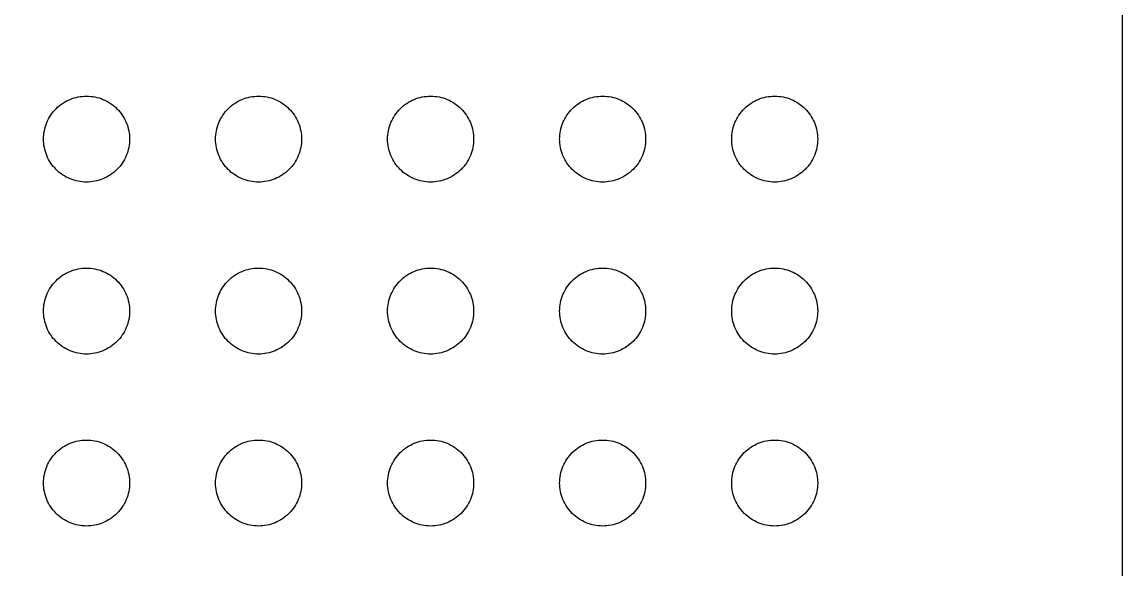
# Model space of a CAD drawing. Header units: millimetres. Extents: x 3 to 101, y 3 to 109.
# Drawn here: x 75.5 to 101.08, y 55 to 67.72 of the extents above; entities that cross this region are included whole.
import ezdxf

# ---------------------------------------------------------------- set-up
doc = ezdxf.new("R2010")
doc.units = ezdxf.units.MM
doc.layers.add('CUT', color=1, linetype='Continuous')
doc.layers.add('ENGRAVE', color=5, linetype='Continuous')

msp = doc.modelspace()

# ---------------------------------------------------------------- linework, layer by layer
at = {"layer": 'CUT'}
msp.add_lwpolyline([(6.9982, 109.075), (97.0018, 109.075), (97.3994, 109.0555), (97.795, 108.9968), (98.1829, 108.8996), (98.5595, 108.7649), (98.921, 108.5939), (99.264, 108.3883), (99.5852, 108.1501), (99.8815, 107.8815), (100.1501, 107.5852), (100.3883, 107.264), (100.5939, 106.921), (100.7649, 106.5595), (100.8996, 106.1829), (100.9968, 105.795), (101.0555, 105.3994), (101.075, 105.0018), (101.075, 6.9982)], dxfattribs=at)
at = {"layer": 'ENGRAVE'}
for points in [[(78, 65), (77.9988, 64.9509), (77.9952, 64.902), (77.9892, 64.8533), (77.9808, 64.8049), (77.97, 64.757), (77.9569, 64.7097), (77.9415, 64.6631), (77.9239, 64.6173), (77.904, 64.5724), (77.8819, 64.5286), (77.8577, 64.4859), (77.8315, 64.4444), (77.8032, 64.4043), (77.773, 64.3656), (77.741, 64.3284), (77.7071, 64.2929), (77.6716, 64.259), (77.6344, 64.227), (77.5957, 64.1968), (77.5556, 64.1685), (77.5141, 64.1423), (77.4714, 64.1181), (77.4276, 64.096), (77.3827, 64.0761), (77.3369, 64.0585), (77.2903, 64.0431), (77.243, 64.03), (77.1951, 64.0192), (77.1467, 64.0108), (77.098, 64.0048), (77.0491, 64.0012), (77, 64), (76.9509, 64.0012), (76.902, 64.0048), (76.8533, 64.0108), (76.8049, 64.0192), (76.757, 64.03), (76.7097, 64.0431), (76.6631, 64.0585), (76.6173, 64.0761), (76.5724, 64.096), (76.5286, 64.1181), (76.4859, 64.1423), (76.4444, 64.1685), (76.4043, 64.1968), (76.3656, 64.227), (76.3284, 64.259), (76.2929, 64.2929), (76.259, 64.3284), (76.227, 64.3656), (76.1968, 64.4043), (76.1685, 64.4444), (76.1423, 64.4859), (76.1181, 64.5286), (76.096, 64.5724), (76.0761, 64.6173), (76.0585, 64.6631), (76.0431, 64.7097), (76.03, 64.757), (76.0192, 64.8049), (76.0108, 64.8533), (76.0048, 64.902), (76.0012, 64.9509), (76, 65), (76.0012, 65.0491), (76.0048, 65.098), (76.0108, 65.1467), (76.0192, 65.1951), (76.03, 65.243), (76.0431, 65.2903), (76.0585, 65.3369), (76.0761, 65.3827), (76.096, 65.4276), (76.1181, 65.4714), (76.1423, 65.5141), (76.1685, 65.5556), (76.1968, 65.5957), (76.227, 65.6344), (76.259, 65.6716), (76.2929, 65.7071), (76.3284, 65.741), (76.3656, 65.773), (76.4043, 65.8032), (76.4444, 65.8315), (76.4859, 65.8577), (76.5286, 65.8819), (76.5724, 65.904), (76.6173, 65.9239), (76.6631, 65.9415), (76.7097, 65.9569), (76.757, 65.97), (76.8049, 65.9808), (76.8533, 65.9892), (76.902, 65.9952), (76.9509, 65.9988), (77, 66), (77.0491, 65.9988), (77.098, 65.9952), (77.1467, 65.9892), (77.1951, 65.9808), (77.243, 65.97), (77.2903, 65.9569), (77.3369, 65.9415), (77.3827, 65.9239), (77.4276, 65.904), (77.4714, 65.8819), (77.5141, 65.8577), (77.5556, 65.8315), (77.5957, 65.8032), (77.6344, 65.773), (77.6716, 65.741), (77.7071, 65.7071), (77.741, 65.6716), (77.773, 65.6344), (77.8032, 65.5957), (77.8315, 65.5556), (77.8577, 65.5141), (77.8819, 65.4714), (77.904, 65.4276), (77.9239, 65.3827), (77.9415, 65.3369), (77.9569, 65.2903), (77.97, 65.243), (77.9808, 65.1951), (77.9892, 65.1467), (77.9952, 65.098), (77.9988, 65.0491), (78, 65)], [(82, 65), (81.9988, 64.9509), (81.9952, 64.902), (81.9892, 64.8533), (81.9808, 64.8049), (81.97, 64.757), (81.9569, 64.7097), (81.9415, 64.6631), (81.9239, 64.6173), (81.904, 64.5724), (81.8819, 64.5286), (81.8577, 64.4859), (81.8315, 64.4444), (81.8032, 64.4043), (81.773, 64.3656), (81.741, 64.3284), (81.7071, 64.2929), (81.6716, 64.259), (81.6344, 64.227), (81.5957, 64.1968), (81.5556, 64.1685), (81.5141, 64.1423), (81.4714, 64.1181), (81.4276, 64.096), (81.3827, 64.0761), (81.3369, 64.0585), (81.2903, 64.0431), (81.243, 64.03), (81.1951, 64.0192), (81.1467, 64.0108), (81.098, 64.0048), (81.0491, 64.0012), (81, 64), (80.9509, 64.0012), (80.902, 64.0048), (80.8533, 64.0108), (80.8049, 64.0192), (80.757, 64.03), (80.7097, 64.0431), (80.6631, 64.0585), (80.6173, 64.0761), (80.5724, 64.096), (80.5286, 64.1181), (80.4859, 64.1423), (80.4444, 64.1685), (80.4043, 64.1968), (80.3656, 64.227), (80.3284, 64.259), (80.2929, 64.2929), (80.259, 64.3284), (80.227, 64.3656), (80.1968, 64.4043), (80.1685, 64.4444), (80.1423, 64.4859), (80.1181, 64.5286), (80.096, 64.5724), (80.0761, 64.6173), (80.0585, 64.6631), (80.0431, 64.7097), (80.03, 64.757), (80.0192, 64.8049), (80.0108, 64.8533), (80.0048, 64.902), (80.0012, 64.9509), (80, 65), (80.0012, 65.0491), (80.0048, 65.098), (80.0108, 65.1467), (80.0192, 65.1951), (80.03, 65.243), (80.0431, 65.2903), (80.0585, 65.3369), (80.0761, 65.3827), (80.096, 65.4276), (80.1181, 65.4714), (80.1423, 65.5141), (80.1685, 65.5556), (80.1968, 65.5957), (80.227, 65.6344), (80.259, 65.6716), (80.2929, 65.7071), (80.3284, 65.741), (80.3656, 65.773), (80.4043, 65.8032), (80.4444, 65.8315), (80.4859, 65.8577), (80.5286, 65.8819), (80.5724, 65.904), (80.6173, 65.9239), (80.6631, 65.9415), (80.7097, 65.9569), (80.757, 65.97), (80.8049, 65.9808), (80.8533, 65.9892), (80.902, 65.9952), (80.9509, 65.9988), (81, 66), (81.0491, 65.9988), (81.098, 65.9952), (81.1467, 65.9892), (81.1951, 65.9808), (81.243, 65.97), (81.2903, 65.9569), (81.3369, 65.9415), (81.3827, 65.9239), (81.4276, 65.904), (81.4714, 65.8819), (81.5141, 65.8577), (81.5556, 65.8315), (81.5957, 65.8032), (81.6344, 65.773), (81.6716, 65.741), (81.7071, 65.7071), (81.741, 65.6716), (81.773, 65.6344), (81.8032, 65.5957), (81.8315, 65.5556), (81.8577, 65.5141), (81.8819, 65.4714), (81.904, 65.4276), (81.9239, 65.3827), (81.9415, 65.3369), (81.9569, 65.2903), (81.97, 65.243), (81.9808, 65.1951), (81.9892, 65.1467), (81.9952, 65.098), (81.9988, 65.0491), (82, 65)], [(86, 65), (85.9988, 64.9509), (85.9952, 64.902), (85.9892, 64.8533), (85.9808, 64.8049), (85.97, 64.757), (85.9569, 64.7097), (85.9415, 64.6631), (85.9239, 64.6173), (85.904, 64.5724), (85.8819, 64.5286), (85.8577, 64.4859), (85.8315, 64.4444), (85.8032, 64.4043), (85.773, 64.3656), (85.741, 64.3284), (85.7071, 64.2929), (85.6716, 64.259), (85.6344, 64.227), (85.5957, 64.1968), (85.5556, 64.1685), (85.5141, 64.1423), (85.4714, 64.1181), (85.4276, 64.096), (85.3827, 64.0761), (85.3369, 64.0585), (85.2903, 64.0431), (85.243, 64.03), (85.1951, 64.0192), (85.1467, 64.0108), (85.098, 64.0048), (85.0491, 64.0012), (85, 64), (84.9509, 64.0012), (84.902, 64.0048), (84.8533, 64.0108), (84.8049, 64.0192), (84.757, 64.03), (84.7097, 64.0431), (84.6631, 64.0585), (84.6173, 64.0761), (84.5724, 64.096), (84.5286, 64.1181), (84.4859, 64.1423), (84.4444, 64.1685), (84.4043, 64.1968), (84.3656, 64.227), (84.3284, 64.259), (84.2929, 64.2929), (84.259, 64.3284), (84.227, 64.3656), (84.1968, 64.4043), (84.1685, 64.4444), (84.1423, 64.4859), (84.1181, 64.5286), (84.096, 64.5724), (84.0761, 64.6173), (84.0585, 64.6631), (84.0431, 64.7097), (84.03, 64.757), (84.0192, 64.8049), (84.0108, 64.8533), (84.0048, 64.902), (84.0012, 64.9509), (84, 65), (84.0012, 65.0491), (84.0048, 65.098), (84.0108, 65.1467), (84.0192, 65.1951), (84.03, 65.243), (84.0431, 65.2903), (84.0585, 65.3369), (84.0761, 65.3827), (84.096, 65.4276), (84.1181, 65.4714), (84.1423, 65.5141), (84.1685, 65.5556), (84.1968, 65.5957), (84.227, 65.6344), (84.259, 65.6716), (84.2929, 65.7071), (84.3284, 65.741), (84.3656, 65.773), (84.4043, 65.8032), (84.4444, 65.8315), (84.4859, 65.8577), (84.5286, 65.8819), (84.5724, 65.904), (84.6173, 65.9239), (84.6631, 65.9415), (84.7097, 65.9569), (84.757, 65.97), (84.8049, 65.9808), (84.8533, 65.9892), (84.902, 65.9952), (84.9509, 65.9988), (85, 66), (85.0491, 65.9988), (85.098, 65.9952), (85.1467, 65.9892), (85.1951, 65.9808), (85.243, 65.97), (85.2903, 65.9569), (85.3369, 65.9415), (85.3827, 65.9239), (85.4276, 65.904), (85.4714, 65.8819), (85.5141, 65.8577), (85.5556, 65.8315), (85.5957, 65.8032), (85.6344, 65.773), (85.6716, 65.741), (85.7071, 65.7071), (85.741, 65.6716), (85.773, 65.6344), (85.8032, 65.5957), (85.8315, 65.5556), (85.8577, 65.5141), (85.8819, 65.4714), (85.904, 65.4276), (85.9239, 65.3827), (85.9415, 65.3369), (85.9569, 65.2903), (85.97, 65.243), (85.9808, 65.1951), (85.9892, 65.1467), (85.9952, 65.098), (85.9988, 65.0491), (86, 65)], [(90, 65), (89.9988, 64.9509), (89.9952, 64.902), (89.9892, 64.8533), (89.9808, 64.8049), (89.97, 64.757), (89.9569, 64.7097), (89.9415, 64.6631), (89.9239, 64.6173), (89.904, 64.5724), (89.8819, 64.5286), (89.8577, 64.4859), (89.8315, 64.4444), (89.8032, 64.4043), (89.773, 64.3656), (89.741, 64.3284), (89.7071, 64.2929), (89.6716, 64.259), (89.6344, 64.227), (89.5957, 64.1968), (89.5556, 64.1685), (89.5141, 64.1423), (89.4714, 64.1181), (89.4276, 64.096), (89.3827, 64.0761), (89.3369, 64.0585), (89.2903, 64.0431), (89.243, 64.03), (89.1951, 64.0192), (89.1467, 64.0108), (89.098, 64.0048), (89.0491, 64.0012), (89, 64), (88.9509, 64.0012), (88.902, 64.0048), (88.8533, 64.0108), (88.8049, 64.0192), (88.757, 64.03), (88.7097, 64.0431), (88.6631, 64.0585), (88.6173, 64.0761), (88.5724, 64.096), (88.5286, 64.1181), (88.4859, 64.1423), (88.4444, 64.1685), (88.4043, 64.1968), (88.3656, 64.227), (88.3284, 64.259), (88.2929, 64.2929), (88.259, 64.3284), (88.227, 64.3656), (88.1968, 64.4043), (88.1685, 64.4444), (88.1423, 64.4859), (88.1181, 64.5286), (88.096, 64.5724), (88.0761, 64.6173), (88.0585, 64.6631), (88.0431, 64.7097), (88.03, 64.757), (88.0192, 64.8049), (88.0108, 64.8533), (88.0048, 64.902), (88.0012, 64.9509), (88, 65), (88.0012, 65.0491), (88.0048, 65.098), (88.0108, 65.1467), (88.0192, 65.1951), (88.03, 65.243), (88.0431, 65.2903), (88.0585, 65.3369), (88.0761, 65.3827), (88.096, 65.4276), (88.1181, 65.4714), (88.1423, 65.5141), (88.1685, 65.5556), (88.1968, 65.5957), (88.227, 65.6344), (88.259, 65.6716), (88.2929, 65.7071), (88.3284, 65.741), (88.3656, 65.773), (88.4043, 65.8032), (88.4444, 65.8315), (88.4859, 65.8577), (88.5286, 65.8819), (88.5724, 65.904), (88.6173, 65.9239), (88.6631, 65.9415), (88.7097, 65.9569), (88.757, 65.97), (88.8049, 65.9808), (88.8533, 65.9892), (88.902, 65.9952), (88.9509, 65.9988), (89, 66), (89.0491, 65.9988), (89.098, 65.9952), (89.1467, 65.9892), (89.1951, 65.9808), (89.243, 65.97), (89.2903, 65.9569), (89.3369, 65.9415), (89.3827, 65.9239), (89.4276, 65.904), (89.4714, 65.8819), (89.5141, 65.8577), (89.5556, 65.8315), (89.5957, 65.8032), (89.6344, 65.773), (89.6716, 65.741), (89.7071, 65.7071), (89.741, 65.6716), (89.773, 65.6344), (89.8032, 65.5957), (89.8315, 65.5556), (89.8577, 65.5141), (89.8819, 65.4714), (89.904, 65.4276), (89.9239, 65.3827), (89.9415, 65.3369), (89.9569, 65.2903), (89.97, 65.243), (89.9808, 65.1951), (89.9892, 65.1467), (89.9952, 65.098), (89.9988, 65.0491), (90, 65)], [(94, 65), (93.9988, 64.9509), (93.9952, 64.902), (93.9892, 64.8533), (93.9808, 64.8049), (93.97, 64.757), (93.9569, 64.7097), (93.9415, 64.6631), (93.9239, 64.6173), (93.904, 64.5724), (93.8819, 64.5286), (93.8577, 64.4859), (93.8315, 64.4444), (93.8032, 64.4043), (93.773, 64.3656), (93.741, 64.3284), (93.7071, 64.2929), (93.6716, 64.259), (93.6344, 64.227), (93.5957, 64.1968), (93.5556, 64.1685), (93.5141, 64.1423), (93.4714, 64.1181), (93.4276, 64.096), (93.3827, 64.0761), (93.3369, 64.0585), (93.2903, 64.0431), (93.243, 64.03), (93.1951, 64.0192), (93.1467, 64.0108), (93.098, 64.0048), (93.0491, 64.0012), (93, 64), (92.9509, 64.0012), (92.902, 64.0048), (92.8533, 64.0108), (92.8049, 64.0192), (92.757, 64.03), (92.7097, 64.0431), (92.6631, 64.0585), (92.6173, 64.0761), (92.5724, 64.096), (92.5286, 64.1181), (92.4859, 64.1423), (92.4444, 64.1685), (92.4043, 64.1968), (92.3656, 64.227), (92.3284, 64.259), (92.2929, 64.2929), (92.259, 64.3284), (92.227, 64.3656), (92.1968, 64.4043), (92.1685, 64.4444), (92.1423, 64.4859), (92.1181, 64.5286), (92.096, 64.5724), (92.0761, 64.6173), (92.0585, 64.6631), (92.0431, 64.7097), (92.03, 64.757), (92.0192, 64.8049), (92.0108, 64.8533), (92.0048, 64.902), (92.0012, 64.9509), (92, 65), (92.0012, 65.0491), (92.0048, 65.098), (92.0108, 65.1467), (92.0192, 65.1951), (92.03, 65.243), (92.0431, 65.2903), (92.0585, 65.3369), (92.0761, 65.3827), (92.096, 65.4276), (92.1181, 65.4714), (92.1423, 65.5141), (92.1685, 65.5556), (92.1968, 65.5957), (92.227, 65.6344), (92.259, 65.6716), (92.2929, 65.7071), (92.3284, 65.741), (92.3656, 65.773), (92.4043, 65.8032), (92.4444, 65.8315), (92.4859, 65.8577), (92.5286, 65.8819), (92.5724, 65.904), (92.6173, 65.9239), (92.6631, 65.9415), (92.7097, 65.9569), (92.757, 65.97), (92.8049, 65.9808), (92.8533, 65.9892), (92.902, 65.9952), (92.9509, 65.9988), (93, 66), (93.0491, 65.9988), (93.098, 65.9952), (93.1467, 65.9892), (93.1951, 65.9808), (93.243, 65.97), (93.2903, 65.9569), (93.3369, 65.9415), (93.3827, 65.9239), (93.4276, 65.904), (93.4714, 65.8819), (93.5141, 65.8577), (93.5556, 65.8315), (93.5957, 65.8032), (93.6344, 65.773), (93.6716, 65.741), (93.7071, 65.7071), (93.741, 65.6716), (93.773, 65.6344), (93.8032, 65.5957), (93.8315, 65.5556), (93.8577, 65.5141), (93.8819, 65.4714), (93.904, 65.4276), (93.9239, 65.3827), (93.9415, 65.3369), (93.9569, 65.2903), (93.97, 65.243), (93.9808, 65.1951), (93.9892, 65.1467), (93.9952, 65.098), (93.9988, 65.0491), (94, 65)], [(78, 61), (77.9988, 60.9509), (77.9952, 60.902), (77.9892, 60.8533), (77.9808, 60.8049), (77.97, 60.757), (77.9569, 60.7097), (77.9415, 60.6631), (77.9239, 60.6173), (77.904, 60.5724), (77.8819, 60.5286), (77.8577, 60.4859), (77.8315, 60.4444), (77.8032, 60.4043), (77.773, 60.3656), (77.741, 60.3284), (77.7071, 60.2929), (77.6716, 60.259), (77.6344, 60.227), (77.5957, 60.1968), (77.5556, 60.1685), (77.5141, 60.1423), (77.4714, 60.1181), (77.4276, 60.096), (77.3827, 60.0761), (77.3369, 60.0585), (77.2903, 60.0431), (77.243, 60.03), (77.1951, 60.0192), (77.1467, 60.0108), (77.098, 60.0048), (77.0491, 60.0012), (77, 60), (76.9509, 60.0012), (76.902, 60.0048), (76.8533, 60.0108), (76.8049, 60.0192), (76.757, 60.03), (76.7097, 60.0431), (76.6631, 60.0585), (76.6173, 60.0761), (76.5724, 60.096), (76.5286, 60.1181), (76.4859, 60.1423), (76.4444, 60.1685), (76.4043, 60.1968), (76.3656, 60.227), (76.3284, 60.259), (76.2929, 60.2929), (76.259, 60.3284), (76.227, 60.3656), (76.1968, 60.4043), (76.1685, 60.4444), (76.1423, 60.4859), (76.1181, 60.5286), (76.096, 60.5724), (76.0761, 60.6173), (76.0585, 60.6631), (76.0431, 60.7097), (76.03, 60.757), (76.0192, 60.8049), (76.0108, 60.8533), (76.0048, 60.902), (76.0012, 60.9509), (76, 61), (76.0012, 61.0491), (76.0048, 61.098), (76.0108, 61.1467), (76.0192, 61.1951), (76.03, 61.243), (76.0431, 61.2903), (76.0585, 61.3369), (76.0761, 61.3827), (76.096, 61.4276), (76.1181, 61.4714), (76.1423, 61.5141), (76.1685, 61.5556), (76.1968, 61.5957), (76.227, 61.6344), (76.259, 61.6716), (76.2929, 61.7071), (76.3284, 61.741), (76.3656, 61.773), (76.4043, 61.8032), (76.4444, 61.8315), (76.4859, 61.8577), (76.5286, 61.8819), (76.5724, 61.904), (76.6173, 61.9239), (76.6631, 61.9415), (76.7097, 61.9569), (76.757, 61.97), (76.8049, 61.9808), (76.8533, 61.9892), (76.902, 61.9952), (76.9509, 61.9988), (77, 62), (77.0491, 61.9988), (77.098, 61.9952), (77.1467, 61.9892), (77.1951, 61.9808), (77.243, 61.97), (77.2903, 61.9569), (77.3369, 61.9415), (77.3827, 61.9239), (77.4276, 61.904), (77.4714, 61.8819), (77.5141, 61.8577), (77.5556, 61.8315), (77.5957, 61.8032), (77.6344, 61.773), (77.6716, 61.741), (77.7071, 61.7071), (77.741, 61.6716), (77.773, 61.6344), (77.8032, 61.5957), (77.8315, 61.5556), (77.8577, 61.5141), (77.8819, 61.4714), (77.904, 61.4276), (77.9239, 61.3827), (77.9415, 61.3369), (77.9569, 61.2903), (77.97, 61.243), (77.9808, 61.1951), (77.9892, 61.1467), (77.9952, 61.098), (77.9988, 61.0491), (78, 61)], [(82, 61), (81.9988, 60.9509), (81.9952, 60.902), (81.9892, 60.8533), (81.9808, 60.8049), (81.97, 60.757), (81.9569, 60.7097), (81.9415, 60.6631), (81.9239, 60.6173), (81.904, 60.5724), (81.8819, 60.5286), (81.8577, 60.4859), (81.8315, 60.4444), (81.8032, 60.4043), (81.773, 60.3656), (81.741, 60.3284), (81.7071, 60.2929), (81.6716, 60.259), (81.6344, 60.227), (81.5957, 60.1968), (81.5556, 60.1685), (81.5141, 60.1423), (81.4714, 60.1181), (81.4276, 60.096), (81.3827, 60.0761), (81.3369, 60.0585), (81.2903, 60.0431), (81.243, 60.03), (81.1951, 60.0192), (81.1467, 60.0108), (81.098, 60.0048), (81.0491, 60.0012), (81, 60), (80.9509, 60.0012), (80.902, 60.0048), (80.8533, 60.0108), (80.8049, 60.0192), (80.757, 60.03), (80.7097, 60.0431), (80.6631, 60.0585), (80.6173, 60.0761), (80.5724, 60.096), (80.5286, 60.1181), (80.4859, 60.1423), (80.4444, 60.1685), (80.4043, 60.1968), (80.3656, 60.227), (80.3284, 60.259), (80.2929, 60.2929), (80.259, 60.3284), (80.227, 60.3656), (80.1968, 60.4043), (80.1685, 60.4444), (80.1423, 60.4859), (80.1181, 60.5286), (80.096, 60.5724), (80.0761, 60.6173), (80.0585, 60.6631), (80.0431, 60.7097), (80.03, 60.757), (80.0192, 60.8049), (80.0108, 60.8533), (80.0048, 60.902), (80.0012, 60.9509), (80, 61), (80.0012, 61.0491), (80.0048, 61.098), (80.0108, 61.1467), (80.0192, 61.1951), (80.03, 61.243), (80.0431, 61.2903), (80.0585, 61.3369), (80.0761, 61.3827), (80.096, 61.4276), (80.1181, 61.4714), (80.1423, 61.5141), (80.1685, 61.5556), (80.1968, 61.5957), (80.227, 61.6344), (80.259, 61.6716), (80.2929, 61.7071), (80.3284, 61.741), (80.3656, 61.773), (80.4043, 61.8032), (80.4444, 61.8315), (80.4859, 61.8577), (80.5286, 61.8819), (80.5724, 61.904), (80.6173, 61.9239), (80.6631, 61.9415), (80.7097, 61.9569), (80.757, 61.97), (80.8049, 61.9808), (80.8533, 61.9892), (80.902, 61.9952), (80.9509, 61.9988), (81, 62), (81.0491, 61.9988), (81.098, 61.9952), (81.1467, 61.9892), (81.1951, 61.9808), (81.243, 61.97), (81.2903, 61.9569), (81.3369, 61.9415), (81.3827, 61.9239), (81.4276, 61.904), (81.4714, 61.8819), (81.5141, 61.8577), (81.5556, 61.8315), (81.5957, 61.8032), (81.6344, 61.773), (81.6716, 61.741), (81.7071, 61.7071), (81.741, 61.6716), (81.773, 61.6344), (81.8032, 61.5957), (81.8315, 61.5556), (81.8577, 61.5141), (81.8819, 61.4714), (81.904, 61.4276), (81.9239, 61.3827), (81.9415, 61.3369), (81.9569, 61.2903), (81.97, 61.243), (81.9808, 61.1951), (81.9892, 61.1467), (81.9952, 61.098), (81.9988, 61.0491), (82, 61)], [(86, 61), (85.9988, 60.9509), (85.9952, 60.902), (85.9892, 60.8533), (85.9808, 60.8049), (85.97, 60.757), (85.9569, 60.7097), (85.9415, 60.6631), (85.9239, 60.6173), (85.904, 60.5724), (85.8819, 60.5286), (85.8577, 60.4859), (85.8315, 60.4444), (85.8032, 60.4043), (85.773, 60.3656), (85.741, 60.3284), (85.7071, 60.2929), (85.6716, 60.259), (85.6344, 60.227), (85.5957, 60.1968), (85.5556, 60.1685), (85.5141, 60.1423), (85.4714, 60.1181), (85.4276, 60.096), (85.3827, 60.0761), (85.3369, 60.0585), (85.2903, 60.0431), (85.243, 60.03), (85.1951, 60.0192), (85.1467, 60.0108), (85.098, 60.0048), (85.0491, 60.0012), (85, 60), (84.9509, 60.0012), (84.902, 60.0048), (84.8533, 60.0108), (84.8049, 60.0192), (84.757, 60.03), (84.7097, 60.0431), (84.6631, 60.0585), (84.6173, 60.0761), (84.5724, 60.096), (84.5286, 60.1181), (84.4859, 60.1423), (84.4444, 60.1685), (84.4043, 60.1968), (84.3656, 60.227), (84.3284, 60.259), (84.2929, 60.2929), (84.259, 60.3284), (84.227, 60.3656), (84.1968, 60.4043), (84.1685, 60.4444), (84.1423, 60.4859), (84.1181, 60.5286), (84.096, 60.5724), (84.0761, 60.6173), (84.0585, 60.6631), (84.0431, 60.7097), (84.03, 60.757), (84.0192, 60.8049), (84.0108, 60.8533), (84.0048, 60.902), (84.0012, 60.9509), (84, 61), (84.0012, 61.0491), (84.0048, 61.098), (84.0108, 61.1467), (84.0192, 61.1951), (84.03, 61.243), (84.0431, 61.2903), (84.0585, 61.3369), (84.0761, 61.3827), (84.096, 61.4276), (84.1181, 61.4714), (84.1423, 61.5141), (84.1685, 61.5556), (84.1968, 61.5957), (84.227, 61.6344), (84.259, 61.6716), (84.2929, 61.7071), (84.3284, 61.741), (84.3656, 61.773), (84.4043, 61.8032), (84.4444, 61.8315), (84.4859, 61.8577), (84.5286, 61.8819), (84.5724, 61.904), (84.6173, 61.9239), (84.6631, 61.9415), (84.7097, 61.9569), (84.757, 61.97), (84.8049, 61.9808), (84.8533, 61.9892), (84.902, 61.9952), (84.9509, 61.9988), (85, 62), (85.0491, 61.9988), (85.098, 61.9952), (85.1467, 61.9892), (85.1951, 61.9808), (85.243, 61.97), (85.2903, 61.9569), (85.3369, 61.9415), (85.3827, 61.9239), (85.4276, 61.904), (85.4714, 61.8819), (85.5141, 61.8577), (85.5556, 61.8315), (85.5957, 61.8032), (85.6344, 61.773), (85.6716, 61.741), (85.7071, 61.7071), (85.741, 61.6716), (85.773, 61.6344), (85.8032, 61.5957), (85.8315, 61.5556), (85.8577, 61.5141), (85.8819, 61.4714), (85.904, 61.4276), (85.9239, 61.3827), (85.9415, 61.3369), (85.9569, 61.2903), (85.97, 61.243), (85.9808, 61.1951), (85.9892, 61.1467), (85.9952, 61.098), (85.9988, 61.0491), (86, 61)], [(90, 61), (89.9988, 60.9509), (89.9952, 60.902), (89.9892, 60.8533), (89.9808, 60.8049), (89.97, 60.757), (89.9569, 60.7097), (89.9415, 60.6631), (89.9239, 60.6173), (89.904, 60.5724), (89.8819, 60.5286), (89.8577, 60.4859), (89.8315, 60.4444), (89.8032, 60.4043), (89.773, 60.3656), (89.741, 60.3284), (89.7071, 60.2929), (89.6716, 60.259), (89.6344, 60.227), (89.5957, 60.1968), (89.5556, 60.1685), (89.5141, 60.1423), (89.4714, 60.1181), (89.4276, 60.096), (89.3827, 60.0761), (89.3369, 60.0585), (89.2903, 60.0431), (89.243, 60.03), (89.1951, 60.0192), (89.1467, 60.0108), (89.098, 60.0048), (89.0491, 60.0012), (89, 60), (88.9509, 60.0012), (88.902, 60.0048), (88.8533, 60.0108), (88.8049, 60.0192), (88.757, 60.03), (88.7097, 60.0431), (88.6631, 60.0585), (88.6173, 60.0761), (88.5724, 60.096), (88.5286, 60.1181), (88.4859, 60.1423), (88.4444, 60.1685), (88.4043, 60.1968), (88.3656, 60.227), (88.3284, 60.259), (88.2929, 60.2929), (88.259, 60.3284), (88.227, 60.3656), (88.1968, 60.4043), (88.1685, 60.4444), (88.1423, 60.4859), (88.1181, 60.5286), (88.096, 60.5724), (88.0761, 60.6173), (88.0585, 60.6631), (88.0431, 60.7097), (88.03, 60.757), (88.0192, 60.8049), (88.0108, 60.8533), (88.0048, 60.902), (88.0012, 60.9509), (88, 61), (88.0012, 61.0491), (88.0048, 61.098), (88.0108, 61.1467), (88.0192, 61.1951), (88.03, 61.243), (88.0431, 61.2903), (88.0585, 61.3369), (88.0761, 61.3827), (88.096, 61.4276), (88.1181, 61.4714), (88.1423, 61.5141), (88.1685, 61.5556), (88.1968, 61.5957), (88.227, 61.6344), (88.259, 61.6716), (88.2929, 61.7071), (88.3284, 61.741), (88.3656, 61.773), (88.4043, 61.8032), (88.4444, 61.8315), (88.4859, 61.8577), (88.5286, 61.8819), (88.5724, 61.904), (88.6173, 61.9239), (88.6631, 61.9415), (88.7097, 61.9569), (88.757, 61.97), (88.8049, 61.9808), (88.8533, 61.9892), (88.902, 61.9952), (88.9509, 61.9988), (89, 62), (89.0491, 61.9988), (89.098, 61.9952), (89.1467, 61.9892), (89.1951, 61.9808), (89.243, 61.97), (89.2903, 61.9569), (89.3369, 61.9415), (89.3827, 61.9239), (89.4276, 61.904), (89.4714, 61.8819), (89.5141, 61.8577), (89.5556, 61.8315), (89.5957, 61.8032), (89.6344, 61.773), (89.6716, 61.741), (89.7071, 61.7071), (89.741, 61.6716), (89.773, 61.6344), (89.8032, 61.5957), (89.8315, 61.5556), (89.8577, 61.5141), (89.8819, 61.4714), (89.904, 61.4276), (89.9239, 61.3827), (89.9415, 61.3369), (89.9569, 61.2903), (89.97, 61.243), (89.9808, 61.1951), (89.9892, 61.1467), (89.9952, 61.098), (89.9988, 61.0491), (90, 61)], [(94, 61), (93.9988, 60.9509), (93.9952, 60.902), (93.9892, 60.8533), (93.9808, 60.8049), (93.97, 60.757), (93.9569, 60.7097), (93.9415, 60.6631), (93.9239, 60.6173), (93.904, 60.5724), (93.8819, 60.5286), (93.8577, 60.4859), (93.8315, 60.4444), (93.8032, 60.4043), (93.773, 60.3656), (93.741, 60.3284), (93.7071, 60.2929), (93.6716, 60.259), (93.6344, 60.227), (93.5957, 60.1968), (93.5556, 60.1685), (93.5141, 60.1423), (93.4714, 60.1181), (93.4276, 60.096), (93.3827, 60.0761), (93.3369, 60.0585), (93.2903, 60.0431), (93.243, 60.03), (93.1951, 60.0192), (93.1467, 60.0108), (93.098, 60.0048), (93.0491, 60.0012), (93, 60), (92.9509, 60.0012), (92.902, 60.0048), (92.8533, 60.0108), (92.8049, 60.0192), (92.757, 60.03), (92.7097, 60.0431), (92.6631, 60.0585), (92.6173, 60.0761), (92.5724, 60.096), (92.5286, 60.1181), (92.4859, 60.1423), (92.4444, 60.1685), (92.4043, 60.1968), (92.3656, 60.227), (92.3284, 60.259), (92.2929, 60.2929), (92.259, 60.3284), (92.227, 60.3656), (92.1968, 60.4043), (92.1685, 60.4444), (92.1423, 60.4859), (92.1181, 60.5286), (92.096, 60.5724), (92.0761, 60.6173), (92.0585, 60.6631), (92.0431, 60.7097), (92.03, 60.757), (92.0192, 60.8049), (92.0108, 60.8533), (92.0048, 60.902), (92.0012, 60.9509), (92, 61), (92.0012, 61.0491), (92.0048, 61.098), (92.0108, 61.1467), (92.0192, 61.1951), (92.03, 61.243), (92.0431, 61.2903), (92.0585, 61.3369), (92.0761, 61.3827), (92.096, 61.4276), (92.1181, 61.4714), (92.1423, 61.5141), (92.1685, 61.5556), (92.1968, 61.5957), (92.227, 61.6344), (92.259, 61.6716), (92.2929, 61.7071), (92.3284, 61.741), (92.3656, 61.773), (92.4043, 61.8032), (92.4444, 61.8315), (92.4859, 61.8577), (92.5286, 61.8819), (92.5724, 61.904), (92.6173, 61.9239), (92.6631, 61.9415), (92.7097, 61.9569), (92.757, 61.97), (92.8049, 61.9808), (92.8533, 61.9892), (92.902, 61.9952), (92.9509, 61.9988), (93, 62), (93.0491, 61.9988), (93.098, 61.9952), (93.1467, 61.9892), (93.1951, 61.9808), (93.243, 61.97), (93.2903, 61.9569), (93.3369, 61.9415), (93.3827, 61.9239), (93.4276, 61.904), (93.4714, 61.8819), (93.5141, 61.8577), (93.5556, 61.8315), (93.5957, 61.8032), (93.6344, 61.773), (93.6716, 61.741), (93.7071, 61.7071), (93.741, 61.6716), (93.773, 61.6344), (93.8032, 61.5957), (93.8315, 61.5556), (93.8577, 61.5141), (93.8819, 61.4714), (93.904, 61.4276), (93.9239, 61.3827), (93.9415, 61.3369), (93.9569, 61.2903), (93.97, 61.243), (93.9808, 61.1951), (93.9892, 61.1467), (93.9952, 61.098), (93.9988, 61.0491), (94, 61)], [(78, 57), (77.9988, 56.9509), (77.9952, 56.902), (77.9892, 56.8533), (77.9808, 56.8049), (77.97, 56.757), (77.9569, 56.7097), (77.9415, 56.6631), (77.9239, 56.6173), (77.904, 56.5724), (77.8819, 56.5286), (77.8577, 56.4859), (77.8315, 56.4444), (77.8032, 56.4043), (77.773, 56.3656), (77.741, 56.3284), (77.7071, 56.2929), (77.6716, 56.259), (77.6344, 56.227), (77.5957, 56.1968), (77.5556, 56.1685), (77.5141, 56.1423), (77.4714, 56.1181), (77.4276, 56.096), (77.3827, 56.0761), (77.3369, 56.0585), (77.2903, 56.0431), (77.243, 56.03), (77.1951, 56.0192), (77.1467, 56.0108), (77.098, 56.0048), (77.0491, 56.0012), (77, 56), (76.9509, 56.0012), (76.902, 56.0048), (76.8533, 56.0108), (76.8049, 56.0192), (76.757, 56.03), (76.7097, 56.0431), (76.6631, 56.0585), (76.6173, 56.0761), (76.5724, 56.096), (76.5286, 56.1181), (76.4859, 56.1423), (76.4444, 56.1685), (76.4043, 56.1968), (76.3656, 56.227), (76.3284, 56.259), (76.2929, 56.2929), (76.259, 56.3284), (76.227, 56.3656), (76.1968, 56.4043), (76.1685, 56.4444), (76.1423, 56.4859), (76.1181, 56.5286), (76.096, 56.5724), (76.0761, 56.6173), (76.0585, 56.6631), (76.0431, 56.7097), (76.03, 56.757), (76.0192, 56.8049), (76.0108, 56.8533), (76.0048, 56.902), (76.0012, 56.9509), (76, 57), (76.0012, 57.0491), (76.0048, 57.098), (76.0108, 57.1467), (76.0192, 57.1951), (76.03, 57.243), (76.0431, 57.2903), (76.0585, 57.3369), (76.0761, 57.3827), (76.096, 57.4276), (76.1181, 57.4714), (76.1423, 57.5141), (76.1685, 57.5556), (76.1968, 57.5957), (76.227, 57.6344), (76.259, 57.6716), (76.2929, 57.7071), (76.3284, 57.741), (76.3656, 57.773), (76.4043, 57.8032), (76.4444, 57.8315), (76.4859, 57.8577), (76.5286, 57.8819), (76.5724, 57.904), (76.6173, 57.9239), (76.6631, 57.9415), (76.7097, 57.9569), (76.757, 57.97), (76.8049, 57.9808), (76.8533, 57.9892), (76.902, 57.9952), (76.9509, 57.9988), (77, 58), (77.0491, 57.9988), (77.098, 57.9952), (77.1467, 57.9892), (77.1951, 57.9808), (77.243, 57.97), (77.2903, 57.9569), (77.3369, 57.9415), (77.3827, 57.9239), (77.4276, 57.904), (77.4714, 57.8819), (77.5141, 57.8577), (77.5556, 57.8315), (77.5957, 57.8032), (77.6344, 57.773), (77.6716, 57.741), (77.7071, 57.7071), (77.741, 57.6716), (77.773, 57.6344), (77.8032, 57.5957), (77.8315, 57.5556), (77.8577, 57.5141), (77.8819, 57.4714), (77.904, 57.4276), (77.9239, 57.3827), (77.9415, 57.3369), (77.9569, 57.2903), (77.97, 57.243), (77.9808, 57.1951), (77.9892, 57.1467), (77.9952, 57.098), (77.9988, 57.0491), (78, 57)], [(82, 57), (81.9988, 56.9509), (81.9952, 56.902), (81.9892, 56.8533), (81.9808, 56.8049), (81.97, 56.757), (81.9569, 56.7097), (81.9415, 56.6631), (81.9239, 56.6173), (81.904, 56.5724), (81.8819, 56.5286), (81.8577, 56.4859), (81.8315, 56.4444), (81.8032, 56.4043), (81.773, 56.3656), (81.741, 56.3284), (81.7071, 56.2929), (81.6716, 56.259), (81.6344, 56.227), (81.5957, 56.1968), (81.5556, 56.1685), (81.5141, 56.1423), (81.4714, 56.1181), (81.4276, 56.096), (81.3827, 56.0761), (81.3369, 56.0585), (81.2903, 56.0431), (81.243, 56.03), (81.1951, 56.0192), (81.1467, 56.0108), (81.098, 56.0048), (81.0491, 56.0012), (81, 56), (80.9509, 56.0012), (80.902, 56.0048), (80.8533, 56.0108), (80.8049, 56.0192), (80.757, 56.03), (80.7097, 56.0431), (80.6631, 56.0585), (80.6173, 56.0761), (80.5724, 56.096), (80.5286, 56.1181), (80.4859, 56.1423), (80.4444, 56.1685), (80.4043, 56.1968), (80.3656, 56.227), (80.3284, 56.259), (80.2929, 56.2929), (80.259, 56.3284), (80.227, 56.3656), (80.1968, 56.4043), (80.1685, 56.4444), (80.1423, 56.4859), (80.1181, 56.5286), (80.096, 56.5724), (80.0761, 56.6173), (80.0585, 56.6631), (80.0431, 56.7097), (80.03, 56.757), (80.0192, 56.8049), (80.0108, 56.8533), (80.0048, 56.902), (80.0012, 56.9509), (80, 57), (80.0012, 57.0491), (80.0048, 57.098), (80.0108, 57.1467), (80.0192, 57.1951), (80.03, 57.243), (80.0431, 57.2903), (80.0585, 57.3369), (80.0761, 57.3827), (80.096, 57.4276), (80.1181, 57.4714), (80.1423, 57.5141), (80.1685, 57.5556), (80.1968, 57.5957), (80.227, 57.6344), (80.259, 57.6716), (80.2929, 57.7071), (80.3284, 57.741), (80.3656, 57.773), (80.4043, 57.8032), (80.4444, 57.8315), (80.4859, 57.8577), (80.5286, 57.8819), (80.5724, 57.904), (80.6173, 57.9239), (80.6631, 57.9415), (80.7097, 57.9569), (80.757, 57.97), (80.8049, 57.9808), (80.8533, 57.9892), (80.902, 57.9952), (80.9509, 57.9988), (81, 58), (81.0491, 57.9988), (81.098, 57.9952), (81.1467, 57.9892), (81.1951, 57.9808), (81.243, 57.97), (81.2903, 57.9569), (81.3369, 57.9415), (81.3827, 57.9239), (81.4276, 57.904), (81.4714, 57.8819), (81.5141, 57.8577), (81.5556, 57.8315), (81.5957, 57.8032), (81.6344, 57.773), (81.6716, 57.741), (81.7071, 57.7071), (81.741, 57.6716), (81.773, 57.6344), (81.8032, 57.5957), (81.8315, 57.5556), (81.8577, 57.5141), (81.8819, 57.4714), (81.904, 57.4276), (81.9239, 57.3827), (81.9415, 57.3369), (81.9569, 57.2903), (81.97, 57.243), (81.9808, 57.1951), (81.9892, 57.1467), (81.9952, 57.098), (81.9988, 57.0491), (82, 57)], [(86, 57), (85.9988, 56.9509), (85.9952, 56.902), (85.9892, 56.8533), (85.9808, 56.8049), (85.97, 56.757), (85.9569, 56.7097), (85.9415, 56.6631), (85.9239, 56.6173), (85.904, 56.5724), (85.8819, 56.5286), (85.8577, 56.4859), (85.8315, 56.4444), (85.8032, 56.4043), (85.773, 56.3656), (85.741, 56.3284), (85.7071, 56.2929), (85.6716, 56.259), (85.6344, 56.227), (85.5957, 56.1968), (85.5556, 56.1685), (85.5141, 56.1423), (85.4714, 56.1181), (85.4276, 56.096), (85.3827, 56.0761), (85.3369, 56.0585), (85.2903, 56.0431), (85.243, 56.03), (85.1951, 56.0192), (85.1467, 56.0108), (85.098, 56.0048), (85.0491, 56.0012), (85, 56), (84.9509, 56.0012), (84.902, 56.0048), (84.8533, 56.0108), (84.8049, 56.0192), (84.757, 56.03), (84.7097, 56.0431), (84.6631, 56.0585), (84.6173, 56.0761), (84.5724, 56.096), (84.5286, 56.1181), (84.4859, 56.1423), (84.4444, 56.1685), (84.4043, 56.1968), (84.3656, 56.227), (84.3284, 56.259), (84.2929, 56.2929), (84.259, 56.3284), (84.227, 56.3656), (84.1968, 56.4043), (84.1685, 56.4444), (84.1423, 56.4859), (84.1181, 56.5286), (84.096, 56.5724), (84.0761, 56.6173), (84.0585, 56.6631), (84.0431, 56.7097), (84.03, 56.757), (84.0192, 56.8049), (84.0108, 56.8533), (84.0048, 56.902), (84.0012, 56.9509), (84, 57), (84.0012, 57.0491), (84.0048, 57.098), (84.0108, 57.1467), (84.0192, 57.1951), (84.03, 57.243), (84.0431, 57.2903), (84.0585, 57.3369), (84.0761, 57.3827), (84.096, 57.4276), (84.1181, 57.4714), (84.1423, 57.5141), (84.1685, 57.5556), (84.1968, 57.5957), (84.227, 57.6344), (84.259, 57.6716), (84.2929, 57.7071), (84.3284, 57.741), (84.3656, 57.773), (84.4043, 57.8032), (84.4444, 57.8315), (84.4859, 57.8577), (84.5286, 57.8819), (84.5724, 57.904), (84.6173, 57.9239), (84.6631, 57.9415), (84.7097, 57.9569), (84.757, 57.97), (84.8049, 57.9808), (84.8533, 57.9892), (84.902, 57.9952), (84.9509, 57.9988), (85, 58), (85.0491, 57.9988), (85.098, 57.9952), (85.1467, 57.9892), (85.1951, 57.9808), (85.243, 57.97), (85.2903, 57.9569), (85.3369, 57.9415), (85.3827, 57.9239), (85.4276, 57.904), (85.4714, 57.8819), (85.5141, 57.8577), (85.5556, 57.8315), (85.5957, 57.8032), (85.6344, 57.773), (85.6716, 57.741), (85.7071, 57.7071), (85.741, 57.6716), (85.773, 57.6344), (85.8032, 57.5957), (85.8315, 57.5556), (85.8577, 57.5141), (85.8819, 57.4714), (85.904, 57.4276), (85.9239, 57.3827), (85.9415, 57.3369), (85.9569, 57.2903), (85.97, 57.243), (85.9808, 57.1951), (85.9892, 57.1467), (85.9952, 57.098), (85.9988, 57.0491), (86, 57)], [(90, 57), (89.9988, 56.9509), (89.9952, 56.902), (89.9892, 56.8533), (89.9808, 56.8049), (89.97, 56.757), (89.9569, 56.7097), (89.9415, 56.6631), (89.9239, 56.6173), (89.904, 56.5724), (89.8819, 56.5286), (89.8577, 56.4859), (89.8315, 56.4444), (89.8032, 56.4043), (89.773, 56.3656), (89.741, 56.3284), (89.7071, 56.2929), (89.6716, 56.259), (89.6344, 56.227), (89.5957, 56.1968), (89.5556, 56.1685), (89.5141, 56.1423), (89.4714, 56.1181), (89.4276, 56.096), (89.3827, 56.0761), (89.3369, 56.0585), (89.2903, 56.0431), (89.243, 56.03), (89.1951, 56.0192), (89.1467, 56.0108), (89.098, 56.0048), (89.0491, 56.0012), (89, 56), (88.9509, 56.0012), (88.902, 56.0048), (88.8533, 56.0108), (88.8049, 56.0192), (88.757, 56.03), (88.7097, 56.0431), (88.6631, 56.0585), (88.6173, 56.0761), (88.5724, 56.096), (88.5286, 56.1181), (88.4859, 56.1423), (88.4444, 56.1685), (88.4043, 56.1968), (88.3656, 56.227), (88.3284, 56.259), (88.2929, 56.2929), (88.259, 56.3284), (88.227, 56.3656), (88.1968, 56.4043), (88.1685, 56.4444), (88.1423, 56.4859), (88.1181, 56.5286), (88.096, 56.5724), (88.0761, 56.6173), (88.0585, 56.6631), (88.0431, 56.7097), (88.03, 56.757), (88.0192, 56.8049), (88.0108, 56.8533), (88.0048, 56.902), (88.0012, 56.9509), (88, 57), (88.0012, 57.0491), (88.0048, 57.098), (88.0108, 57.1467), (88.0192, 57.1951), (88.03, 57.243), (88.0431, 57.2903), (88.0585, 57.3369), (88.0761, 57.3827), (88.096, 57.4276), (88.1181, 57.4714), (88.1423, 57.5141), (88.1685, 57.5556), (88.1968, 57.5957), (88.227, 57.6344), (88.259, 57.6716), (88.2929, 57.7071), (88.3284, 57.741), (88.3656, 57.773), (88.4043, 57.8032), (88.4444, 57.8315), (88.4859, 57.8577), (88.5286, 57.8819), (88.5724, 57.904), (88.6173, 57.9239), (88.6631, 57.9415), (88.7097, 57.9569), (88.757, 57.97), (88.8049, 57.9808), (88.8533, 57.9892), (88.902, 57.9952), (88.9509, 57.9988), (89, 58), (89.0491, 57.9988), (89.098, 57.9952), (89.1467, 57.9892), (89.1951, 57.9808), (89.243, 57.97), (89.2903, 57.9569), (89.3369, 57.9415), (89.3827, 57.9239), (89.4276, 57.904), (89.4714, 57.8819), (89.5141, 57.8577), (89.5556, 57.8315), (89.5957, 57.8032), (89.6344, 57.773), (89.6716, 57.741), (89.7071, 57.7071), (89.741, 57.6716), (89.773, 57.6344), (89.8032, 57.5957), (89.8315, 57.5556), (89.8577, 57.5141), (89.8819, 57.4714), (89.904, 57.4276), (89.9239, 57.3827), (89.9415, 57.3369), (89.9569, 57.2903), (89.97, 57.243), (89.9808, 57.1951), (89.9892, 57.1467), (89.9952, 57.098), (89.9988, 57.0491), (90, 57)], [(94, 57), (93.9988, 56.9509), (93.9952, 56.902), (93.9892, 56.8533), (93.9808, 56.8049), (93.97, 56.757), (93.9569, 56.7097), (93.9415, 56.6631), (93.9239, 56.6173), (93.904, 56.5724), (93.8819, 56.5286), (93.8577, 56.4859), (93.8315, 56.4444), (93.8032, 56.4043), (93.773, 56.3656), (93.741, 56.3284), (93.7071, 56.2929), (93.6716, 56.259), (93.6344, 56.227), (93.5957, 56.1968), (93.5556, 56.1685), (93.5141, 56.1423), (93.4714, 56.1181), (93.4276, 56.096), (93.3827, 56.0761), (93.3369, 56.0585), (93.2903, 56.0431), (93.243, 56.03), (93.1951, 56.0192), (93.1467, 56.0108), (93.098, 56.0048), (93.0491, 56.0012), (93, 56), (92.9509, 56.0012), (92.902, 56.0048), (92.8533, 56.0108), (92.8049, 56.0192), (92.757, 56.03), (92.7097, 56.0431), (92.6631, 56.0585), (92.6173, 56.0761), (92.5724, 56.096), (92.5286, 56.1181), (92.4859, 56.1423), (92.4444, 56.1685), (92.4043, 56.1968), (92.3656, 56.227), (92.3284, 56.259), (92.2929, 56.2929), (92.259, 56.3284), (92.227, 56.3656), (92.1968, 56.4043), (92.1685, 56.4444), (92.1423, 56.4859), (92.1181, 56.5286), (92.096, 56.5724), (92.0761, 56.6173), (92.0585, 56.6631), (92.0431, 56.7097), (92.03, 56.757), (92.0192, 56.8049), (92.0108, 56.8533), (92.0048, 56.902), (92.0012, 56.9509), (92, 57), (92.0012, 57.0491), (92.0048, 57.098), (92.0108, 57.1467), (92.0192, 57.1951), (92.03, 57.243), (92.0431, 57.2903), (92.0585, 57.3369), (92.0761, 57.3827), (92.096, 57.4276), (92.1181, 57.4714), (92.1423, 57.5141), (92.1685, 57.5556), (92.1968, 57.5957), (92.227, 57.6344), (92.259, 57.6716), (92.2929, 57.7071), (92.3284, 57.741), (92.3656, 57.773), (92.4043, 57.8032), (92.4444, 57.8315), (92.4859, 57.8577), (92.5286, 57.8819), (92.5724, 57.904), (92.6173, 57.9239), (92.6631, 57.9415), (92.7097, 57.9569), (92.757, 57.97), (92.8049, 57.9808), (92.8533, 57.9892), (92.902, 57.9952), (92.9509, 57.9988), (93, 58), (93.0491, 57.9988), (93.098, 57.9952), (93.1467, 57.9892), (93.1951, 57.9808), (93.243, 57.97), (93.2903, 57.9569), (93.3369, 57.9415), (93.3827, 57.9239), (93.4276, 57.904), (93.4714, 57.8819), (93.5141, 57.8577), (93.5556, 57.8315), (93.5957, 57.8032), (93.6344, 57.773), (93.6716, 57.741), (93.7071, 57.7071), (93.741, 57.6716), (93.773, 57.6344), (93.8032, 57.5957), (93.8315, 57.5556), (93.8577, 57.5141), (93.8819, 57.4714), (93.904, 57.4276), (93.9239, 57.3827), (93.9415, 57.3369), (93.9569, 57.2903), (93.97, 57.243), (93.9808, 57.1951), (93.9892, 57.1467), (93.9952, 57.098), (93.9988, 57.0491), (94, 57)]]:
    msp.add_lwpolyline(points, close=True, dxfattribs=at)

doc.saveas('drawing.dxf')
